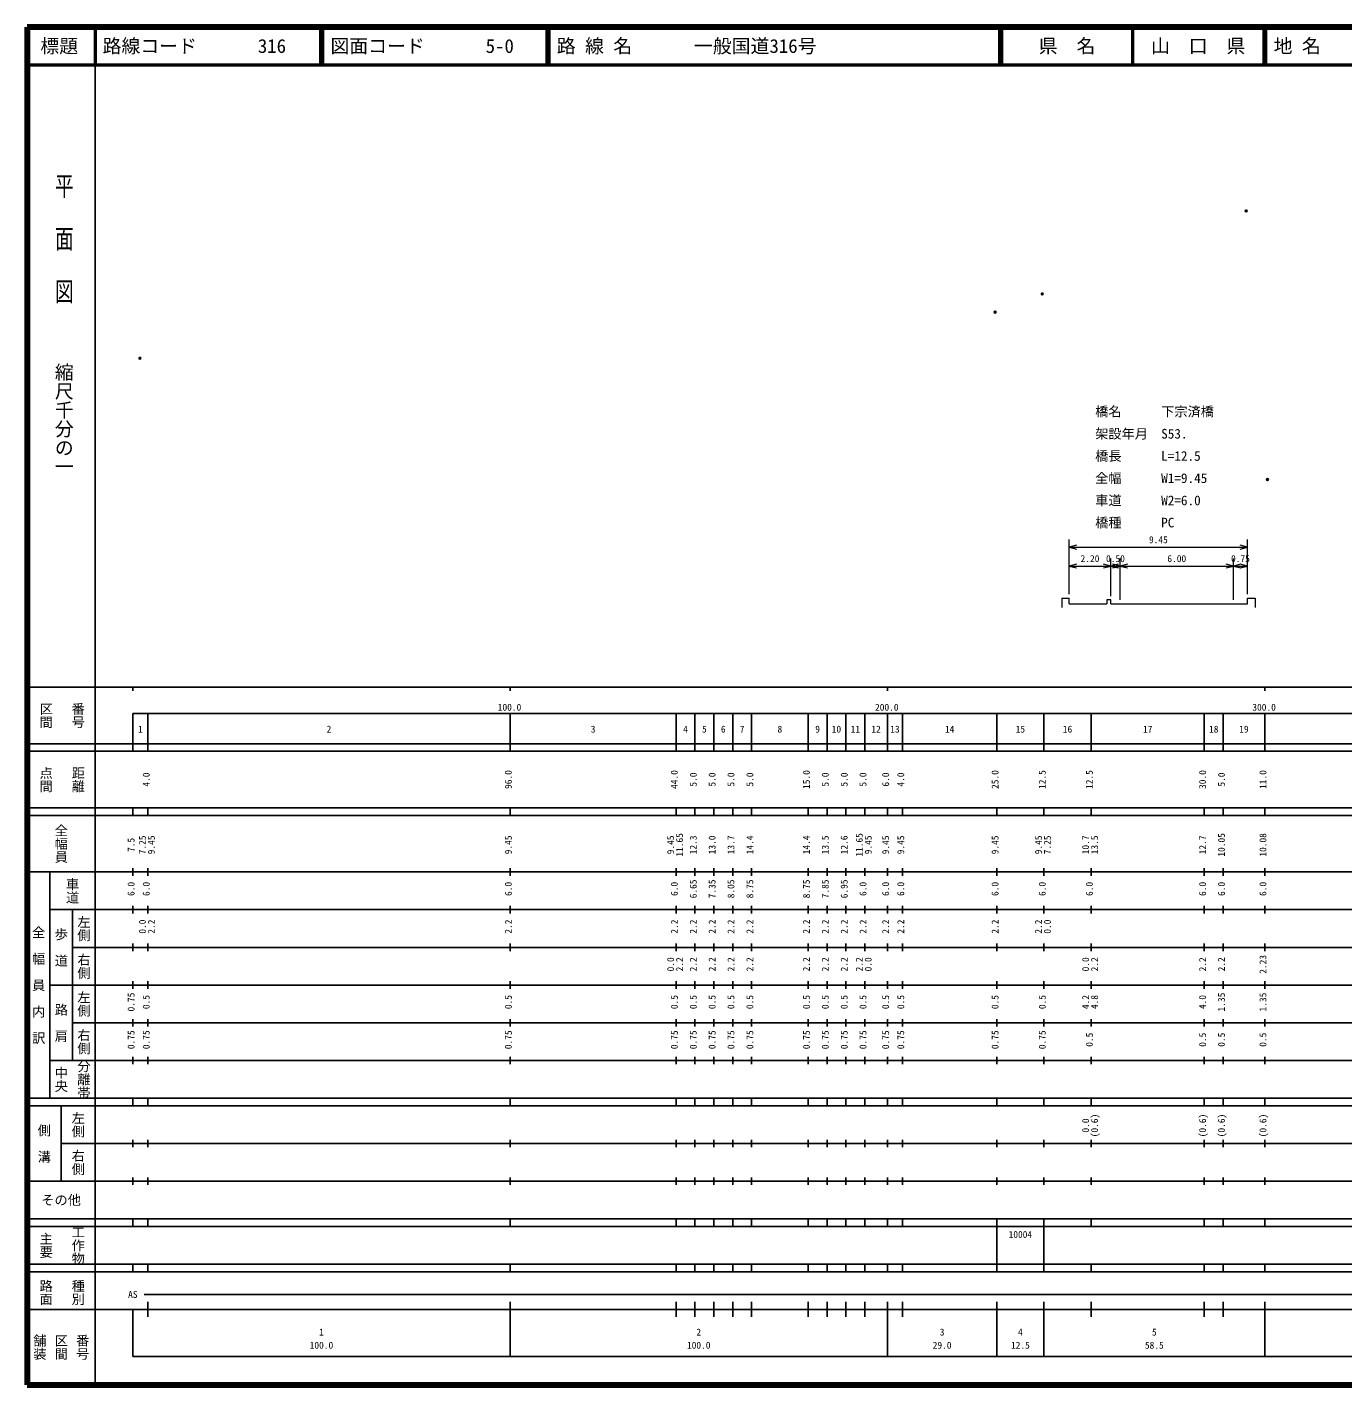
# Model space of a CAD drawing. Units: millimetres on the paper, with parts at other scales. Extents: x 40 to 680, y 20 to 380.
# Drawn here: x 40 to 388.7, y 20 to 380 of the extents above; entities that cross this region are included whole.
import ezdxf
from ezdxf.enums import TextEntityAlignment as Align

# ---------------------------------------------------------------- set-up
doc = ezdxf.new("R2010")
doc.units = ezdxf.units.MM
doc.header["$PDMODE"] = 32
doc.header["$PDSIZE"] = 0.5
doc.layers.add('S-OTRS', color=6, linetype='Continuous')
doc.layers.add('S-TTL-TXT', color=7, linetype='Continuous')
for name, color, linetype, lineweight in [('S-STR-HTXT', 7, 'Continuous', 13), ('S-TTL', 2, 'Continuous', 140), ('S-TTL-BAND', 7, 'Continuous', 25), ('S-TTL-LINE', 7, 'Continuous', 50)]:
    doc.layers.add(name, color=color, linetype=linetype, lineweight=lineweight)
doc.styles.add('@ＭＳ ゴシック', font='')
doc.styles.add('ＭＳ ゴシック', font='')
doc.styles.get('@ＭＳ ゴシック').set_extended_font_data('@MS Gothic')
doc.styles.get('ＭＳ ゴシック').set_extended_font_data('MS Gothic')

msp = doc.modelspace()

# ---------------------------------------------------------------- linework, layer by layer
at = {"layer": 'S-OTRS'}
for p in [(363.1, 331.264), (309.058, 309.251), (296.545, 304.444), (69.897, 292.197), (368.737, 260.059)]:
    msp.add_point(p, dxfattribs=at)
at = {"layer": 'S-STR-HTXT'}
for p, q in [((316.204, 229.614), (316.204, 244.114)), ((318.136, 242.632), (316.204, 242.114)), ((316.204, 242.114), (363.454, 242.114)), ((316.204, 242.114), (318.136, 241.596)), ((363.454, 242.114), (361.522, 242.632)), ((361.522, 241.596), (363.454, 242.114)), ((363.454, 229.614), (363.454, 244.114)), ((316.204, 229.614), (316.204, 239.114)), ((318.136, 237.632), (316.204, 237.114)), ((327.204, 237.114), (325.272, 237.632)), ((327.204, 229.114), (327.204, 239.114)), ((329.136, 237.632), (327.204, 237.114)), ((329.704, 237.114), (327.772, 237.632)), ((329.704, 228.114), (329.704, 239.114)), ((331.636, 237.632), (329.704, 237.114)), ((359.704, 237.114), (357.772, 237.632)), ((359.704, 228.114), (359.704, 239.114)), ((361.636, 237.632), (359.704, 237.114)), ((363.454, 237.114), (361.522, 237.632)), ((316.204, 237.114), (327.204, 237.114)), ((316.204, 237.114), (318.136, 236.596)), ((325.272, 236.596), (327.204, 237.114)), ((327.204, 237.114), (329.704, 237.114)), ((327.204, 237.114), (329.136, 236.596)), ((327.772, 236.596), (329.704, 237.114)), ((329.704, 237.114), (359.704, 237.114)), ((329.704, 237.114), (331.636, 236.596)), ((357.772, 236.596), (359.704, 237.114)), ((359.704, 237.114), (363.454, 237.114)), ((359.704, 237.114), (361.636, 236.596)), ((361.522, 236.596), (363.454, 237.114)), ((314.204, 228.614), (314.204, 226.114)), ((314.204, 228.614), (316.204, 228.614)), ((316.204, 227.114), (316.204, 228.614)), ((316.204, 227.114), (326.204, 227.114)), ((327.204, 228.114), (326.204, 228.114)), ((326.204, 228.114), (326.204, 227.114)), ((327.204, 227.114), (327.204, 228.114)), ((327.204, 227.114), (329.704, 227.114)), ((329.704, 227.114), (359.704, 227.114)), ((359.704, 227.114), (363.454, 227.114)), ((363.454, 227.114), (363.454, 228.614)), ((363.454, 228.614), (365.454, 228.614)), ((365.454, 228.614), (365.454, 226.114))]:
    msp.add_line(p, q, dxfattribs=at)
at = {"layer": 'S-TTL'}
for p, q in [((40, 380), (40, 20)), ((680, 380), (40, 380)), ((40, 20), (680, 20))]:
    msp.add_line(p, q, dxfattribs=at)
at = {"layer": 'S-TTL-BAND'}
for p, q in [((58, 370), (58, 20)), ((40, 205), (579, 205)), ((68, 205), (68, 204)), ((168, 205), (168, 204)), ((268, 205), (268, 204)), ((368, 205), (368, 204)), ((68, 198), (579, 198)), ((68, 198), (68, 188)), ((72, 188), (72, 198)), ((168, 188), (168, 198)), ((212, 188), (212, 198)), ((217, 188), (217, 198)), ((222, 188), (222, 198)), ((227, 188), (227, 198)), ((232, 188), (232, 198)), ((247, 188), (247, 198)), ((252, 188), (252, 198)), ((257, 188), (257, 198)), ((262, 188), (262, 198)), ((268, 188), (268, 198)), ((272, 188), (272, 198)), ((297, 188), (297, 198)), ((309.5, 188), (309.5, 198)), ((322, 188), (322, 198)), ((352, 188), (352, 198)), ((357, 188), (357, 198)), ((368, 188), (368, 198)), ((40, 190), (579, 190)), ((40, 188), (579, 188)), ((40, 173), (579, 173)), ((68, 171), (68, 173)), ((72, 171), (72, 173)), ((168, 171), (168, 173)), ((212, 171), (212, 173)), ((217, 171), (217, 173)), ((222, 171), (222, 173)), ((227, 171), (227, 173)), ((232, 171), (232, 173)), ((247, 171), (247, 173)), ((252, 171), (252, 173)), ((257, 171), (257, 173)), ((262, 171), (262, 173)), ((268, 171), (268, 173)), ((272, 171), (272, 173)), ((297, 171), (297, 173)), ((309.5, 171), (309.5, 173)), ((322, 171), (322, 173)), ((352, 171), (352, 173)), ((357, 171), (357, 173)), ((368, 171), (368, 173)), ((40, 171), (579, 171)), ((40, 156), (579, 156)), ((46, 96), (46, 156)), ((68, 155), (68, 157)), ((72, 155), (72, 157)), ((168, 155), (168, 157)), ((212, 155), (212, 157)), ((217, 155), (217, 157)), ((222, 155), (222, 157)), ((227, 155), (227, 157)), ((232, 155), (232, 157)), ((247, 155), (247, 157)), ((252, 155), (252, 157)), ((257, 155), (257, 157)), ((262, 155), (262, 157)), ((268, 155), (268, 157)), ((272, 155), (272, 157)), ((297, 155), (297, 157)), ((309.5, 155), (309.5, 157)), ((322, 155), (322, 157)), ((352, 155), (352, 157)), ((357, 155), (357, 157)), ((368, 155), (368, 157)), ((46, 146), (579, 146)), ((52, 146), (52, 106)), ((68, 145), (68, 147)), ((72, 145), (72, 147)), ((168, 145), (168, 147)), ((212, 145), (212, 147)), ((217, 145), (217, 147)), ((222, 145), (222, 147)), ((227, 145), (227, 147)), ((232, 145), (232, 147)), ((247, 145), (247, 147)), ((252, 145), (252, 147)), ((257, 145), (257, 147)), ((262, 145), (262, 147)), ((268, 145), (268, 147)), ((272, 145), (272, 147)), ((297, 145), (297, 147)), ((309.5, 145), (309.5, 147)), ((322, 145), (322, 147)), ((352, 145), (352, 147)), ((357, 145), (357, 147)), ((368, 145), (368, 147)), ((68, 135), (68, 137)), ((72, 135), (72, 137)), ((168, 135), (168, 137)), ((212, 135), (212, 137)), ((217, 135), (217, 137)), ((222, 135), (222, 137)), ((227, 135), (227, 137)), ((232, 135), (232, 137)), ((247, 135), (247, 137)), ((252, 135), (252, 137)), ((257, 135), (257, 137)), ((262, 135), (262, 137)), ((268, 135), (268, 137)), ((272, 135), (272, 137)), ((297, 135), (297, 137)), ((309.5, 135), (309.5, 137)), ((322, 135), (322, 137)), ((352, 135), (352, 137)), ((357, 135), (357, 137)), ((368, 135), (368, 137)), ((52, 136), (579, 136)), ((46, 126), (579, 126)), ((68, 125), (68, 127)), ((72, 125), (72, 127)), ((168, 125), (168, 127)), ((212, 125), (212, 127)), ((217, 125), (217, 127)), ((222, 125), (222, 127)), ((227, 125), (227, 127)), ((232, 125), (232, 127)), ((247, 125), (247, 127)), ((252, 125), (252, 127)), ((257, 125), (257, 127)), ((262, 125), (262, 127)), ((268, 125), (268, 127)), ((272, 125), (272, 127)), ((297, 125), (297, 127)), ((309.5, 125), (309.5, 127)), ((322, 125), (322, 127)), ((352, 125), (352, 127)), ((357, 125), (357, 127)), ((368, 125), (368, 127)), ((52, 116), (579, 116)), ((68, 115), (68, 117)), ((72, 115), (72, 117)), ((168, 115), (168, 117)), ((212, 115), (212, 117)), ((217, 115), (217, 117)), ((222, 115), (222, 117)), ((227, 115), (227, 117)), ((232, 115), (232, 117)), ((247, 115), (247, 117)), ((252, 115), (252, 117)), ((257, 115), (257, 117)), ((262, 115), (262, 117)), ((268, 115), (268, 117)), ((272, 115), (272, 117)), ((297, 115), (297, 117)), ((309.5, 115), (309.5, 117)), ((322, 115), (322, 117)), ((352, 115), (352, 117)), ((357, 115), (357, 117)), ((368, 115), (368, 117)), ((46, 106), (579, 106)), ((68, 105), (68, 107)), ((72, 105), (72, 107)), ((168, 105), (168, 107)), ((212, 105), (212, 107)), ((217, 105), (217, 107)), ((222, 105), (222, 107)), ((227, 105), (227, 107)), ((232, 105), (232, 107)), ((247, 105), (247, 107)), ((252, 105), (252, 107)), ((257, 105), (257, 107)), ((262, 105), (262, 107)), ((268, 105), (268, 107)), ((272, 105), (272, 107)), ((297, 105), (297, 107)), ((309.5, 105), (309.5, 107)), ((322, 105), (322, 107)), ((352, 105), (352, 107)), ((357, 105), (357, 107)), ((368, 105), (368, 107)), ((40, 96), (579, 96)), ((40, 94), (579, 94)), ((49, 94), (49, 74)), ((68, 94), (68, 96)), ((72, 94), (72, 96)), ((168, 94), (168, 96)), ((212, 94), (212, 96)), ((217, 94), (217, 96)), ((222, 94), (222, 96)), ((227, 94), (227, 96)), ((232, 94), (232, 96)), ((247, 94), (247, 96)), ((252, 94), (252, 96)), ((257, 94), (257, 96)), ((262, 94), (262, 96)), ((268, 94), (268, 96)), ((272, 94), (272, 96)), ((297, 94), (297, 96)), ((309.5, 94), (309.5, 96)), ((322, 94), (322, 96)), ((352, 94), (352, 96)), ((357, 94), (357, 96)), ((368, 94), (368, 96)), ((49, 84), (579, 84)), ((68, 83), (68, 85)), ((72, 83), (72, 85)), ((168, 83), (168, 85)), ((212, 83), (212, 85)), ((217, 83), (217, 85)), ((222, 83), (222, 85)), ((227, 83), (227, 85)), ((232, 83), (232, 85)), ((247, 83), (247, 85)), ((252, 83), (252, 85)), ((257, 83), (257, 85)), ((262, 83), (262, 85)), ((268, 83), (268, 85)), ((272, 83), (272, 85)), ((297, 83), (297, 85)), ((309.5, 83), (309.5, 85)), ((322, 83), (322, 85)), ((352, 83), (352, 85)), ((357, 83), (357, 85)), ((368, 83), (368, 85)), ((40, 74), (579, 74)), ((68, 73), (68, 75)), ((72, 73), (72, 75)), ((168, 73), (168, 75)), ((212, 73), (212, 75)), ((217, 73), (217, 75)), ((222, 73), (222, 75)), ((227, 73), (227, 75)), ((232, 73), (232, 75)), ((247, 73), (247, 75)), ((252, 73), (252, 75)), ((257, 73), (257, 75)), ((262, 73), (262, 75)), ((268, 73), (268, 75)), ((272, 73), (272, 75)), ((297, 73), (297, 75)), ((309.5, 73), (309.5, 75)), ((322, 73), (322, 75)), ((352, 73), (352, 75)), ((357, 73), (357, 75)), ((368, 73), (368, 75)), ((40, 64), (579, 64)), ((40, 62), (579, 62)), ((68, 62), (68, 64)), ((72, 62), (72, 64)), ((168, 62), (168, 64)), ((212, 62), (212, 64)), ((217, 62), (217, 64)), ((222, 62), (222, 64)), ((227, 62), (227, 64)), ((232, 62), (232, 64)), ((247, 62), (247, 64)), ((252, 62), (252, 64)), ((257, 62), (257, 64)), ((262, 62), (262, 64)), ((268, 62), (268, 64)), ((272, 62), (272, 64)), ((297, 62), (297, 64)), ((297, 52), (297, 62)), ((309.5, 62), (309.5, 64)), ((309.5, 52), (309.5, 62)), ((322, 62), (322, 64)), ((352, 62), (352, 64)), ((357, 62), (357, 64)), ((368, 62), (368, 64)), ((40, 52), (579, 52)), ((68, 50), (68, 52)), ((72, 50), (72, 52)), ((168, 50), (168, 52)), ((212, 50), (212, 52)), ((217, 50), (217, 52)), ((222, 50), (222, 52)), ((227, 50), (227, 52)), ((232, 50), (232, 52)), ((247, 50), (247, 52)), ((252, 50), (252, 52)), ((257, 50), (257, 52)), ((262, 50), (262, 52)), ((268, 50), (268, 52)), ((272, 50), (272, 52)), ((297, 50), (297, 52)), ((309.5, 50), (309.5, 52)), ((322, 50), (322, 52)), ((352, 50), (352, 52)), ((357, 50), (357, 52)), ((368, 50), (368, 52)), ((40, 50), (579, 50)), ((71, 44), (565, 44)), ((40, 40), (579, 40)), ((68, 40), (68, 27.5)), ((72, 38), (72, 42)), ((168, 27.5), (168, 42)), ((212, 38), (212, 42)), ((217, 38), (217, 42)), ((222, 38), (222, 42)), ((227, 38), (227, 42)), ((232, 38), (232, 42)), ((247, 38), (247, 42)), ((252, 38), (252, 42)), ((257, 38), (257, 42)), ((262, 38), (262, 42)), ((268, 27.5), (268, 42)), ((272, 38), (272, 42)), ((297, 27.5), (297, 42)), ((309.5, 27.5), (309.5, 42)), ((322, 38), (322, 42)), ((352, 38), (352, 42)), ((357, 38), (357, 42)), ((368, 27.5), (368, 42)), ((68, 27.5), (579, 27.5))]:
    msp.add_line(p, q, dxfattribs=at)
at = {"layer": 'S-TTL-LINE'}
for p, q in [((58, 380), (58, 370)), ((117.75, 380), (117.75, 370)), ((118.25, 380), (118.25, 370)), ((177.75, 380), (177.75, 370)), ((178.25, 380), (178.25, 370)), ((297.75, 380), (297.75, 370)), ((298.25, 380), (298.25, 370)), ((333, 380), (333, 370)), ((367.75, 380), (367.75, 370)), ((368.25, 380), (368.25, 370)), ((40, 370), (680, 370))]:
    msp.add_line(p, q, dxfattribs=at)

# ---------------------------------------------------------------- texts
at = {"layer": 'S-STR-HTXT', "style": 'ＭＳ ゴシック'}
for s, p in [('橋名\u3000\u3000\u3000下宗済橋', (323.068, 276.031)), ('架設年月\u3000S53.', (323.068, 270.14)), ('橋長\u3000\u3000\u3000L=12.5', (323.068, 264.248)), ('全幅\u3000\u3000\u3000W1=9.45', (323.068, 258.357)), ('車道\u3000\u3000\u3000W2=6.0', (323.068, 252.466)), ('橋種\u3000\u3000\u3000PC', (323.068, 246.575))]:
    msp.add_text(s, height=2.566, dxfattribs=at).set_placement(p, align=Align.BOTTOM_LEFT)
for s, p in [('9.45', (339.829, 242.614)), ('2.20', (321.704, 237.614)), ('0.50', (328.454, 237.614)), ('6.00', (344.704, 237.614)), ('0.75', (361.579, 237.614))]:
    msp.add_text(s, height=1.833, dxfattribs=at).set_placement(p, align=Align.BOTTOM_CENTER)
at = {"layer": 'S-TTL-BAND', "style": '@ＭＳ ゴシック', "width": 1.4}
msp.add_text('平  面  図', height=3.666, rotation=270, dxfattribs=at).set_placement((49.777, 306.475), align=Align.MIDDLE_RIGHT)
at = {"layer": 'S-TTL-BAND', "style": '@ＭＳ ゴシック'}
msp.add_text('縮尺千分の一', height=3.666, rotation=270, dxfattribs=at).set_placement((49.777, 261.03), align=Align.MIDDLE_RIGHT)
for s, p in [('区間', (45, 197.5)), ('番号', (53.5, 197.5)), ('点間', (45, 180.5)), ('距離', (53.5, 180.5)), ('全幅員', (49, 163.5)), ('車道', (52, 151)), ('左側', (55, 141)), ('全\u3000幅\u3000員\u3000内\u3000訳', (43, 126)), ('歩\u3000道', (49, 136)), ('右側', (55, 131)), ('左側', (55, 121)), ('路\u3000肩', (49, 116)), ('右側', (55, 111)), ('分離帯', (55, 101)), ('中央', (49, 101)), ('左側', (53.5, 89)), ('側\u3000溝', (44.5, 84)), ('右側', (53.5, 79)), ('工作物', (53.5, 57)), ('主要', (45, 57)), ('路面', (45, 44.5)), ('種別', (53.5, 44.5)), ('舗装', (43.333, 30)), ('区間', (49, 30)), ('番号', (54.667, 30))]:
    msp.add_text(s, height=2.566, rotation=270, dxfattribs=at).set_placement(p, align=Align.MIDDLE_CENTER)
at = {"layer": 'S-TTL-BAND', "style": 'ＭＳ ゴシック'}
for s, p in [('100.0', (167.844, 198.195)), ('200.0', (267.844, 198.195)), ('300.0', (367.844, 198.195)), ('1', (70, 192.405)), ('2', (120, 192.405)), ('3', (190, 192.405)), ('4', (214.5, 192.405)), ('5', (219.5, 192.405)), ('6', (224.5, 192.405)), ('7', (229.5, 192.405)), ('8', (239.5, 192.405)), ('9', (249.5, 192.405)), ('10', (254.5, 192.405)), ('11', (259.5, 192.405)), ('12', (265, 192.405)), ('13', (270, 192.405)), ('14', (284.5, 192.405)), ('15', (303.25, 192.405)), ('16', (315.75, 192.405)), ('17', (337, 192.405)), ('18', (354.5, 192.405)), ('19', (362.5, 192.405)), ('AS', (68, 42.5)), ('1', (118, 32.523)), ('2', (218, 32.523)), ('3', (282.5, 32.523)), ('4', (303.25, 32.523)), ('5', (338.75, 32.523)), ('100.0', (118, 29.033)), ('100.0', (218, 29.033)), ('29.0', (282.5, 29.033)), ('12.5', (303.25, 29.033)), ('58.5', (338.75, 29.033))]:
    msp.add_text(s, height=1.833, dxfattribs=at).set_placement(p, align=Align.BOTTOM_CENTER)
for s, p in [('4.0', (73, 180.5)), ('96.0', (169, 180.5)), ('44.0', (213, 180.5)), ('5.0', (218, 180.5)), ('5.0', (223, 180.5)), ('5.0', (228, 180.5)), ('5.0', (233, 180.5)), ('15.0', (248, 180.5)), ('5.0', (253, 180.5)), ('5.0', (258, 180.5)), ('5.0', (263, 180.5)), ('6.0', (269, 180.5)), ('4.0', (273, 180.5)), ('25.0', (298, 180.5)), ('12.5', (310.5, 180.5)), ('12.5', (323, 180.5)), ('30.0', (353, 180.5)), ('5.0', (358, 180.5)), ('11.0', (369, 180.5)), ('11.65', (214.37, 163.174)), ('11.65', (262, 163.174)), ('10.05', (358, 163.174)), ('10.08', (369, 163.174)), ('7.5', (69, 163.174)), ('7.25', (72, 163.174)), ('9.45', (74.37, 163.174)), ('9.45', (169, 163.174)), ('9.45', (212, 163.174)), ('12.3', (218, 163.174)), ('13.0', (223, 163.174)), ('13.7', (228, 163.174)), ('14.4', (233, 163.174)), ('14.4', (248, 163.174)), ('13.5', (253, 163.174)), ('12.6', (258, 163.174)), ('9.45', (264.37, 163.174)), ('9.45', (269, 163.174)), ('9.45', (273, 163.174)), ('9.45', (298, 163.174)), ('9.45', (309.5, 163.174)), ('7.25', (311.87, 163.174)), ('10.7', (322, 163.174)), ('13.5', (324.37, 163.174)), ('12.7', (353, 163.174)), ('6.0', (69, 151.5)), ('6.0', (73, 151.5)), ('6.0', (169, 151.5)), ('6.0', (213, 151.5)), ('6.65', (218, 151.5)), ('7.35', (223, 151.5)), ('8.05', (228, 151.5)), ('8.75', (233, 151.5)), ('8.75', (248, 151.5)), ('7.85', (253, 151.5)), ('6.95', (258, 151.5)), ('6.0', (263, 151.5)), ('6.0', (269, 151.5)), ('6.0', (273, 151.5)), ('6.0', (298, 151.5)), ('6.0', (310.5, 151.5)), ('6.0', (323, 151.5)), ('6.0', (353, 151.5)), ('6.0', (358, 151.5)), ('6.0', (369, 151.5)), ('0.0', (72, 141.5)), ('2.2', (74.37, 141.5)), ('2.2', (169, 141.5)), ('2.2', (213, 141.5)), ('2.2', (218, 141.5)), ('2.2', (223, 141.5)), ('2.2', (228, 141.5)), ('2.2', (233, 141.5)), ('2.2', (248, 141.5)), ('2.2', (253, 141.5)), ('2.2', (258, 141.5)), ('2.2', (263, 141.5)), ('2.2', (269, 141.5)), ('2.2', (273, 141.5)), ('2.2', (298, 141.5)), ('2.2', (309.5, 141.5)), ('0.0', (311.87, 141.5)), ('0.0', (212, 131.5)), ('2.2', (214.37, 131.5)), ('2.2', (218, 131.5)), ('2.2', (223, 131.5)), ('2.2', (228, 131.5)), ('2.2', (233, 131.5)), ('2.2', (248, 131.5)), ('2.2', (253, 131.5)), ('2.2', (258, 131.5)), ('2.2', (262, 131.5)), ('0.0', (264.37, 131.5)), ('0.0', (322, 131.5)), ('2.2', (324.37, 131.5)), ('2.2', (353, 131.5)), ('2.2', (358, 131.5)), ('2.23', (369, 131.5)), ('0.75', (69, 121.5)), ('0.5', (73, 121.5)), ('0.5', (169, 121.5)), ('0.5', (213, 121.5)), ('0.5', (218, 121.5)), ('0.5', (223, 121.5)), ('0.5', (228, 121.5)), ('0.5', (233, 121.5)), ('0.5', (248, 121.5)), ('0.5', (253, 121.5)), ('0.5', (258, 121.5)), ('0.5', (263, 121.5)), ('0.5', (269, 121.5)), ('0.5', (273, 121.5)), ('0.5', (298, 121.5)), ('0.5', (310.5, 121.5)), ('4.2', (322, 121.5)), ('4.8', (324.37, 121.5)), ('4.0', (353, 121.5)), ('1.35', (358, 121.5)), ('1.35', (369, 121.5)), ('0.75', (69, 111.5)), ('0.75', (73, 111.5)), ('0.75', (169, 111.5)), ('0.75', (213, 111.5)), ('0.75', (218, 111.5)), ('0.75', (223, 111.5)), ('0.75', (228, 111.5)), ('0.75', (233, 111.5)), ('0.75', (248, 111.5)), ('0.75', (253, 111.5)), ('0.75', (258, 111.5)), ('0.75', (263, 111.5)), ('0.75', (269, 111.5)), ('0.75', (273, 111.5)), ('0.75', (298, 111.5)), ('0.75', (310.5, 111.5)), ('0.5', (323, 111.5)), ('0.5', (353, 111.5)), ('0.5', (358, 111.5)), ('0.5', (369, 111.5)), ('0.0', (322, 88.764)), ('(0.6)', (324.37, 88.764)), ('(0.6)', (353, 88.764)), ('(0.6)', (358, 88.764)), ('(0.6)', (369, 88.764))]:
    msp.add_text(s, height=1.833, rotation=90, dxfattribs=at).set_placement(p, align=Align.BOTTOM_CENTER)
msp.add_text('その他', height=2.566, dxfattribs=at).set_placement((49, 69), align=Align.MIDDLE_CENTER)
msp.add_text('10004', height=1.833, dxfattribs=at).set_placement((300.125, 58.405), align=Align.BOTTOM_LEFT)
at = {"layer": 'S-TTL-TXT', "style": 'ＭＳ ゴシック'}
for s, p in [('標題', (48.5, 375)), ('県\u3000名', (315.625, 375)), ('山\u3000口\u3000県', (350.375, 375))]:
    msp.add_text(s, height=3.666, dxfattribs=at).set_placement(p, align=Align.MIDDLE_CENTER)
for s, p in [('路線コード', (60, 375)), ('316', (101.142, 375)), ('図面コード', (120.38, 375)), ('5-0', (161.521, 375)), ('路 線 名', (180.38, 375)), ('一般国道316号', (216.734, 375)), ('地 名', (370.38, 375))]:
    msp.add_text(s, height=3.666, dxfattribs=at).set_placement(p, align=Align.MIDDLE_LEFT)

doc.saveas('drawing.dxf')
